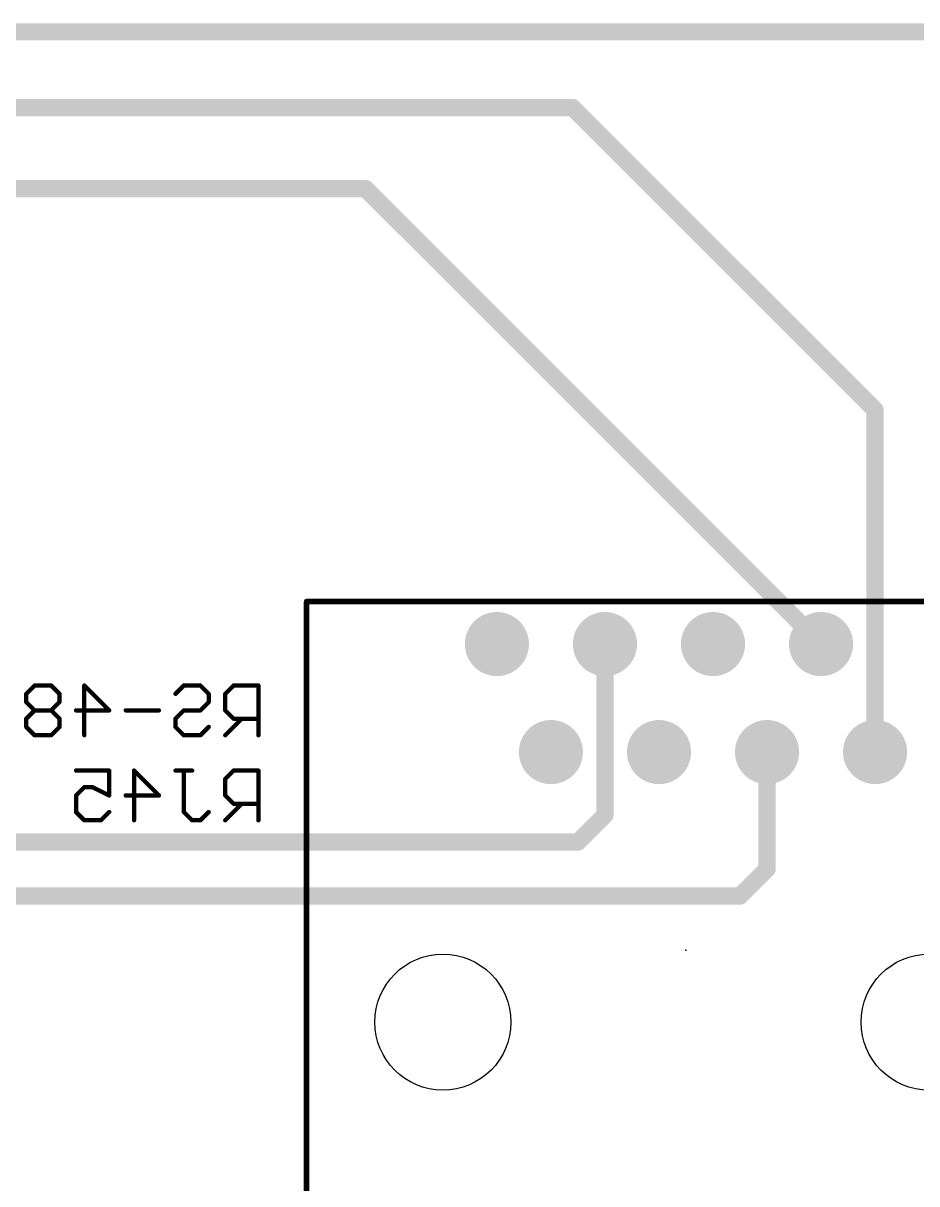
# Model space of a CAD drawing. Extents: x 0 to 9.2, y 0 to 4.69.
# Drawn here: x 5.487 to 6.314, y 1.934 to 3.008 of the extents above; entities that cross this region are included whole.
import ezdxf

# ---------------------------------------------------------------- set-up
doc = ezdxf.new("R2010")
doc.units = 0
for name, color, linetype in [('1', 22, 'CONTINUOUS'), ('17', 82, 'CONTINUOUS'), ('20', 7, 'CONTINUOUS'), ('22', 253, 'CONTINUOUS'), ('24', 7, 'CONTINUOUS'), ('26', 253, 'CONTINUOUS')]:
    doc.layers.add(name, color=color, linetype=linetype)

# ---------------------------------------------------------------- blocks, each defined once
blk = doc.blocks.new('ROUNDP')
at = {"const_width": 0.5}
blk.add_lwpolyline([(0, -0.25, 1), (0, 0.25, 1), (0, -0.25)], format="xyb", dxfattribs=at)

msp = doc.modelspace()

# ---------------------------------------------------------------- linework, layer by layer
at = {"layer": '1', "const_width": 0.016}
for points in [[(7.808268, 3), (5.2, 3)], [(5.995177, 2.929823), (5.222244, 2.929823)], [(6.275, 2.65), (5.995177, 2.929823)], [(5.803445, 2.854823), (5.172244, 2.854823)], [(6.225, 2.433268), (5.803445, 2.854823)], [(6.275, 2.333268), (6.275, 2.65)], [(6.025, 2.433268), (6.025, 2.275)], [(6.175, 2.333268), (6.175, 2.225)], [(6.025, 2.275), (6, 2.25)], [(6, 2.25), (2.6, 2.25)], [(6.175, 2.225), (6.15, 2.2)], [(6.15, 2.2), (2.55, 2.2)]]:
    msp.add_lwpolyline(points, dxfattribs=at)
at = {"layer": '1', "const_width": 0.008}
for points in [[(5.998006, 2.932651, 1), (5.992349, 2.926994)], [(5.995177, 2.925823, 1), (5.995177, 2.933823)], [(5.806273, 2.857651, 1), (5.800616, 2.851994)], [(5.803445, 2.850823, 1), (5.803445, 2.858823)], [(6.279, 2.65, 1), (6.271, 2.65)], [(6.272172, 2.647172, 1), (6.277828, 2.652828)], [(6.029, 2.433268, 1), (6.021, 2.433268)], [(6.222172, 2.430439, 1), (6.227828, 2.436096)], [(6.179, 2.333268, 1), (6.171, 2.333268)], [(6.271, 2.333268, 1), (6.279, 2.333268)], [(6.021, 2.275, 1), (6.029, 2.275)], [(6.027828, 2.272172, 1), (6.022172, 2.277828)], [(5.997172, 2.252828, 1), (6.002828, 2.247172)], [(6, 2.246, 1), (6, 2.254)], [(6.171, 2.225, 1), (6.179, 2.225)], [(6.177828, 2.222172, 1), (6.172172, 2.227828)], [(6.147172, 2.202828, 1), (6.152828, 2.197172)], [(6.15, 2.196, 1), (6.15, 2.204)]]:
    msp.add_lwpolyline(points, format="xyb", dxfattribs=at)
at = {"layer": '20'}
for centre in [(5.875, 2.083268), (6.325, 2.083268)]:
    msp.add_circle(centre, 0.062992, dxfattribs=at)
at = {"layer": '22', "const_width": 0.005}
for points in [[(6.451181, 2.472638), (5.748819, 2.472638)], [(5.748819, 2.472638), (5.748819, 1.827362)]]:
    msp.add_lwpolyline(points, dxfattribs=at)
at = {"layer": '22', "const_width": 0.0025}
for points in [[(5.748819, 2.473888, 1), (5.748819, 2.471388)], [(5.750069, 2.472638, 1), (5.747569, 2.472638)]]:
    msp.add_lwpolyline(points, format="xyb", dxfattribs=at)
at = {"layer": '24'}
msp.add_point((6.1, 2.15), dxfattribs=at)
at = {"layer": '26', "const_width": 0.004}
for points in [[(5.497123, 2.39489), (5.489449, 2.387216)], [(5.512469, 2.39489), (5.497123, 2.39489)], [(5.520142, 2.387216), (5.512469, 2.39489)], [(5.543162, 2.34885), (5.543162, 2.39489)], [(5.543162, 2.39489), (5.566181, 2.37187)], [(5.627567, 2.387216), (5.63524, 2.39489)], [(5.63524, 2.39489), (5.650587, 2.39489)], [(5.650587, 2.39489), (5.65826, 2.387216)], [(5.68128, 2.39489), (5.673606, 2.387216)], [(5.704299, 2.39489), (5.68128, 2.39489)], [(5.704299, 2.34885), (5.704299, 2.39489)], [(5.489449, 2.387216), (5.489449, 2.379543)], [(5.520142, 2.379543), (5.520142, 2.387216)], [(5.65826, 2.387216), (5.65826, 2.379543)], [(5.673606, 2.387216), (5.673606, 2.37187)], [(5.489449, 2.379543), (5.497123, 2.37187)], [(5.512469, 2.37187), (5.520142, 2.379543)], [(5.65826, 2.379543), (5.650587, 2.37187)], [(5.497123, 2.37187), (5.489449, 2.364197)], [(5.489449, 2.364197), (5.489449, 2.356523)], [(5.512469, 2.37187), (5.497123, 2.37187)], [(5.520142, 2.364197), (5.512469, 2.37187)], [(5.520142, 2.356523), (5.520142, 2.364197)], [(5.566181, 2.37187), (5.535489, 2.37187)], [(5.612221, 2.37187), (5.581528, 2.37187)], [(5.63524, 2.37187), (5.627567, 2.364197)], [(5.627567, 2.364197), (5.627567, 2.356523)], [(5.650587, 2.37187), (5.63524, 2.37187)], [(5.673606, 2.37187), (5.68128, 2.364197)], [(5.688953, 2.364197), (5.673606, 2.34885)], [(5.68128, 2.364197), (5.704299, 2.364197)], [(5.489449, 2.356523), (5.497123, 2.34885)], [(5.512469, 2.34885), (5.520142, 2.356523)], [(5.627567, 2.356523), (5.63524, 2.34885)], [(5.650587, 2.34885), (5.65826, 2.356523)], [(5.497123, 2.34885), (5.512469, 2.34885)], [(5.63524, 2.34885), (5.650587, 2.34885)], [(5.535489, 2.316149), (5.566181, 2.316149)], [(5.566181, 2.316149), (5.566181, 2.29313)], [(5.589201, 2.27011), (5.589201, 2.316149)], [(5.589201, 2.316149), (5.612221, 2.29313)], [(5.642914, 2.316149), (5.627567, 2.316149)], [(5.63524, 2.277783), (5.63524, 2.316149)], [(5.68128, 2.316149), (5.673606, 2.308476)], [(5.673606, 2.308476), (5.673606, 2.29313)], [(5.704299, 2.316149), (5.68128, 2.316149)], [(5.704299, 2.27011), (5.704299, 2.316149)], [(5.543162, 2.300803), (5.535489, 2.29313)], [(5.550835, 2.300803), (5.543162, 2.300803)], [(5.566181, 2.29313), (5.550835, 2.300803)], [(5.535489, 2.29313), (5.535489, 2.277783)], [(5.612221, 2.29313), (5.581528, 2.29313)], [(5.673606, 2.29313), (5.68128, 2.285457)], [(5.535489, 2.277783), (5.543162, 2.27011)], [(5.558508, 2.27011), (5.566181, 2.277783)], [(5.642914, 2.27011), (5.63524, 2.277783)], [(5.65826, 2.277783), (5.650587, 2.27011)], [(5.688953, 2.285457), (5.673606, 2.27011)], [(5.68128, 2.285457), (5.704299, 2.285457)], [(5.543162, 2.27011), (5.558508, 2.27011)], [(5.650587, 2.27011), (5.642914, 2.27011)]]:
    msp.add_lwpolyline(points, dxfattribs=at)
at = {"layer": '26', "const_width": 0.002}
for points in [[(5.497123, 2.39589, 1), (5.497123, 2.39389)], [(5.49783, 2.394183, 1), (5.496416, 2.395597)], [(5.513176, 2.395597, 1), (5.511762, 2.394183)], [(5.512469, 2.39389, 1), (5.512469, 2.39589)], [(5.544162, 2.39489, 1), (5.542162, 2.39489)], [(5.543869, 2.395597, 1), (5.542455, 2.394183)], [(5.63524, 2.39589, 1), (5.63524, 2.39389)], [(5.635948, 2.394183, 1), (5.634533, 2.395597)], [(5.651294, 2.395597, 1), (5.64988, 2.394183)], [(5.650587, 2.39389, 1), (5.650587, 2.39589)], [(5.68128, 2.39589, 1), (5.68128, 2.39389)], [(5.681987, 2.394183, 1), (5.680573, 2.395597)], [(5.705299, 2.39489, 1), (5.703299, 2.39489)], [(5.704299, 2.39389, 1), (5.704299, 2.39589)], [(5.490449, 2.387216, 1), (5.488449, 2.387216)], [(5.488742, 2.387924, 1), (5.490157, 2.386509)], [(5.521142, 2.387216, 1), (5.519142, 2.387216)], [(5.519435, 2.386509, 1), (5.520849, 2.387924)], [(5.62686, 2.387924, 1), (5.628274, 2.386509)], [(5.65926, 2.387216, 1), (5.65726, 2.387216)], [(5.657553, 2.386509, 1), (5.658967, 2.387924)], [(5.674606, 2.387216, 1), (5.672606, 2.387216)], [(5.672899, 2.387924, 1), (5.674314, 2.386509)], [(5.490157, 2.38025, 1), (5.488742, 2.378836)], [(5.488449, 2.379543, 1), (5.490449, 2.379543)], [(5.519142, 2.379543, 1), (5.521142, 2.379543)], [(5.520849, 2.378836, 1), (5.519435, 2.38025)], [(5.65726, 2.379543, 1), (5.65926, 2.379543)], [(5.658967, 2.378836, 1), (5.657553, 2.38025)], [(5.490449, 2.364197, 1), (5.488449, 2.364197)], [(5.488742, 2.364904, 1), (5.490157, 2.36349)], [(5.497123, 2.37287, 1), (5.497123, 2.37087)], [(5.49783, 2.371163, 1), (5.496416, 2.372577)], [(5.496416, 2.371163, 1), (5.49783, 2.372577)], [(5.513176, 2.372577, 1), (5.511762, 2.371163)], [(5.511762, 2.372577, 1), (5.513176, 2.371163)], [(5.512469, 2.37087, 1), (5.512469, 2.37287)], [(5.521142, 2.364197, 1), (5.519142, 2.364197)], [(5.519435, 2.36349, 1), (5.520849, 2.364904)], [(5.535489, 2.37287, 1), (5.535489, 2.37087)], [(5.565474, 2.371163, 1), (5.566889, 2.372577)], [(5.566181, 2.37087, 1), (5.566181, 2.37287)], [(5.581528, 2.37287, 1), (5.581528, 2.37087)], [(5.612221, 2.37087, 1), (5.612221, 2.37287)], [(5.628567, 2.364197, 1), (5.626567, 2.364197)], [(5.62686, 2.364904, 1), (5.628274, 2.36349)], [(5.63524, 2.37287, 1), (5.63524, 2.37087)], [(5.635948, 2.371163, 1), (5.634533, 2.372577)], [(5.64988, 2.372577, 1), (5.651294, 2.371163)], [(5.650587, 2.37087, 1), (5.650587, 2.37287)], [(5.674314, 2.372577, 1), (5.672899, 2.371163)], [(5.672606, 2.37187, 1), (5.674606, 2.37187)], [(5.68128, 2.365197, 1), (5.68128, 2.363197)], [(5.680573, 2.36349, 1), (5.681987, 2.364904)], [(5.68966, 2.36349, 1), (5.688246, 2.364904)], [(5.704299, 2.363197, 1), (5.704299, 2.365197)], [(5.490157, 2.357231, 1), (5.488742, 2.355816)], [(5.488449, 2.356523, 1), (5.490449, 2.356523)], [(5.519142, 2.356523, 1), (5.521142, 2.356523)], [(5.520849, 2.355816, 1), (5.519435, 2.357231)], [(5.628274, 2.357231, 1), (5.62686, 2.355816)], [(5.626567, 2.356523, 1), (5.628567, 2.356523)], [(5.658967, 2.355816, 1), (5.657553, 2.357231)], [(5.497123, 2.34985, 1), (5.497123, 2.34785)], [(5.496416, 2.348143, 1), (5.49783, 2.349558)], [(5.511762, 2.349558, 1), (5.513176, 2.348143)], [(5.512469, 2.34785, 1), (5.512469, 2.34985)], [(5.542162, 2.34885, 1), (5.544162, 2.34885)], [(5.63524, 2.34985, 1), (5.63524, 2.34785)], [(5.634533, 2.348143, 1), (5.635948, 2.349558)], [(5.64988, 2.349558, 1), (5.651294, 2.348143)], [(5.650587, 2.34785, 1), (5.650587, 2.34985)], [(5.672899, 2.349558, 1), (5.674314, 2.348143)], [(5.703299, 2.34885, 1), (5.705299, 2.34885)], [(5.535489, 2.317149, 1), (5.535489, 2.315149)], [(5.567181, 2.316149, 1), (5.565181, 2.316149)], [(5.566181, 2.315149, 1), (5.566181, 2.317149)], [(5.589908, 2.316857, 1), (5.588494, 2.315442)], [(5.590201, 2.316149, 1), (5.588201, 2.316149)], [(5.627567, 2.317149, 1), (5.627567, 2.315149)], [(5.63624, 2.316149, 1), (5.63424, 2.316149)], [(5.642914, 2.315149, 1), (5.642914, 2.317149)], [(5.674606, 2.308476, 1), (5.672606, 2.308476)], [(5.672899, 2.309183, 1), (5.674314, 2.307769)], [(5.68128, 2.317149, 1), (5.68128, 2.315149)], [(5.681987, 2.315442, 1), (5.680573, 2.316857)], [(5.705299, 2.316149, 1), (5.703299, 2.316149)], [(5.704299, 2.315149, 1), (5.704299, 2.317149)], [(5.543162, 2.301803, 1), (5.543162, 2.299803)], [(5.543869, 2.300096, 1), (5.542455, 2.30151)], [(5.551282, 2.301697, 1), (5.550388, 2.299909)], [(5.550835, 2.299803, 1), (5.550835, 2.301803)], [(5.536489, 2.29313, 1), (5.534489, 2.29313)], [(5.534782, 2.293837, 1), (5.536196, 2.292423)], [(5.565181, 2.29313, 1), (5.567181, 2.29313)], [(5.565734, 2.292235, 1), (5.566629, 2.294024)], [(5.581528, 2.29413, 1), (5.581528, 2.29213)], [(5.611514, 2.292423, 1), (5.612928, 2.293837)], [(5.612221, 2.29213, 1), (5.612221, 2.29413)], [(5.674314, 2.293837, 1), (5.672899, 2.292423)], [(5.672606, 2.29313, 1), (5.674606, 2.29313)], [(5.536196, 2.27849, 1), (5.534782, 2.277076)], [(5.534489, 2.277783, 1), (5.536489, 2.277783)], [(5.566889, 2.277076, 1), (5.565474, 2.27849)], [(5.635948, 2.27849, 1), (5.634533, 2.277076)], [(5.63424, 2.277783, 1), (5.63624, 2.277783)], [(5.658967, 2.277076, 1), (5.657553, 2.27849)], [(5.68128, 2.286457, 1), (5.68128, 2.284457)], [(5.680573, 2.284749, 1), (5.681987, 2.286164)], [(5.68966, 2.284749, 1), (5.688246, 2.286164)], [(5.704299, 2.284457, 1), (5.704299, 2.286457)], [(5.543162, 2.27111, 1), (5.543162, 2.26911)], [(5.542455, 2.269403, 1), (5.543869, 2.270817)], [(5.557801, 2.270817, 1), (5.559215, 2.269403)], [(5.558508, 2.26911, 1), (5.558508, 2.27111)], [(5.588201, 2.27011, 1), (5.590201, 2.27011)], [(5.642914, 2.27111, 1), (5.642914, 2.26911)], [(5.642207, 2.269403, 1), (5.643621, 2.270817)], [(5.64988, 2.270817, 1), (5.651294, 2.269403)], [(5.650587, 2.26911, 1), (5.650587, 2.27111)], [(5.672899, 2.270817, 1), (5.674314, 2.269403)], [(5.703299, 2.27011, 1), (5.705299, 2.27011)]]:
    msp.add_lwpolyline(points, format="xyb", dxfattribs=at)

# ---------------------------------------------------------------- block references
at = {"layer": '17', "xscale": 0.05937, "yscale": 0.05937, "rotation": 180}
for p in [(5.925, 2.433268), (5.925, 2.433268), (6.025, 2.433268), (6.025, 2.433268), (6.125, 2.433268), (6.125, 2.433268), (6.225, 2.433268), (6.225, 2.433268), (5.975, 2.333268), (5.975, 2.333268), (6.075, 2.333268), (6.075, 2.333268), (6.175, 2.333268), (6.175, 2.333268), (6.275, 2.333268), (6.275, 2.333268)]:
    msp.add_blockref('ROUNDP', p, dxfattribs=at)

doc.saveas('drawing.dxf')
